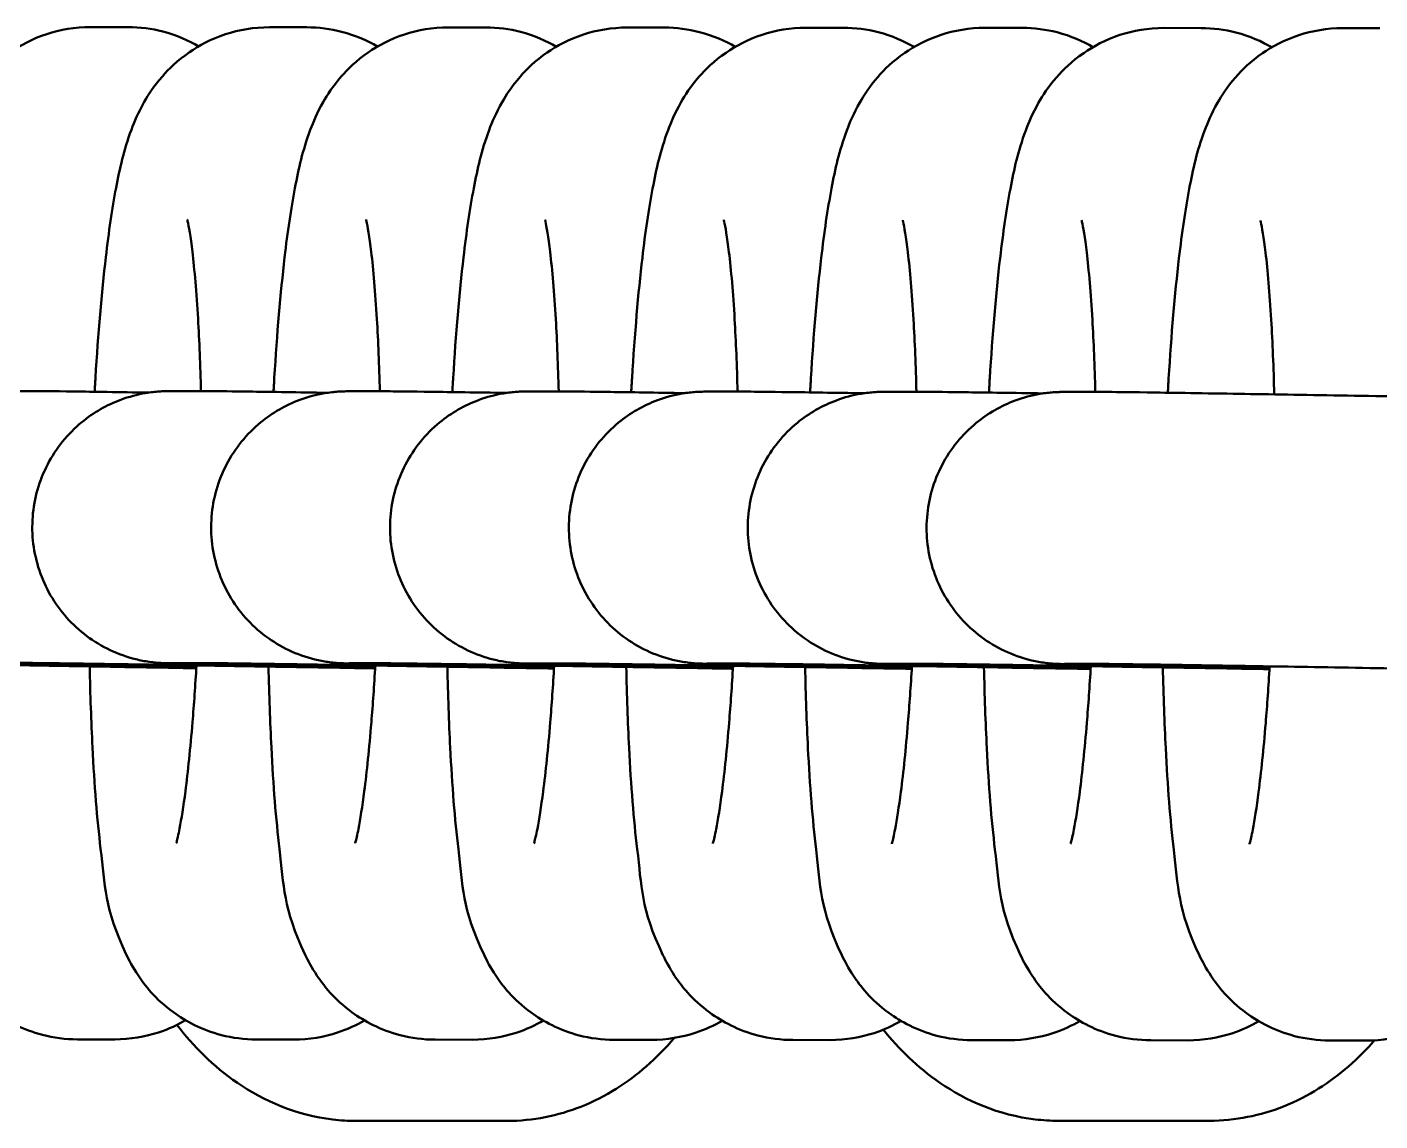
# Model space of a CAD drawing. Header units: millimetres. Extents: x 170 to 5770, y -1450 to 5650.
# Drawn here: x 2633.1 to 2662.93, y 2087.81 to 2111.94 of the extents above; entities that cross this region are included whole.
import ezdxf

# ---------------------------------------------------------------- set-up
doc = ezdxf.new("R2010")
doc.units = ezdxf.units.MM
doc.header["$LTSCALE"] = 10
doc.layers.add('Viditelná (ISO)', color=7, linetype='Continuous', lineweight=50)

# ---------------------------------------------------------------- blocks, each defined once
blk = doc.blocks.new('VVZ-VH101-2')
at = {"layer": 'Viditelná (ISO)'}
for p, q in [((2465.324, -3538.057), (2464.501, -3538.056)), ((2469.267, -3538.061), (2468.445, -3538.06)), ((2473.211, -3538.064), (2472.389, -3538.063)), ((2477.155, -3538.068), (2476.333, -3538.067)), ((2481.099, -3538.071), (2480.277, -3538.07)), ((2485.043, -3538.075), (2484.22, -3538.074)), ((2488.987, -3538.078), (2488.164, -3538.077)), ((2492.93, -3538.082), (2492.108, -3538.081)), ((2462.324, -3546.085), (2463.218, -3546.085)), ((2466.267, -3546.088), (2467.162, -3546.089)), ((2470.211, -3546.092), (2471.106, -3546.092)), ((2474.155, -3546.095), (2475.05, -3546.096)), ((2478.099, -3546.099), (2478.994, -3546.099)), ((2482.043, -3546.102), (2482.937, -3546.103)), ((2485.986, -3546.105), (2486.881, -3546.106)), ((2462.318, -3552.085), (2463.213, -3552.085)), ((2466.262, -3552.088), (2467.157, -3552.089)), ((2470.206, -3552.092), (2471.101, -3552.092)), ((2474.15, -3552.095), (2475.044, -3552.096)), ((2478.094, -3552.099), (2478.988, -3552.099)), ((2482.037, -3552.102), (2482.932, -3552.103)), ((2485.981, -3552.105), (2486.876, -3552.106)), ((2464.212, -3560.387), (2465.034, -3560.388)), ((2468.156, -3560.391), (2468.978, -3560.391)), ((2472.099, -3560.394), (2472.922, -3560.395)), ((2476.043, -3560.398), (2476.866, -3560.398)), ((2479.987, -3560.401), (2480.809, -3560.402)), ((2483.931, -3560.405), (2484.753, -3560.405)), ((2487.875, -3560.408), (2488.697, -3560.409)), ((2491.818, -3560.412), (2492.641, -3560.412)), ((2470.355, -3562.187), (2473.684, -3562.187)), ((2485.843, -3562.184), (2489.171, -3562.183))]:
    blk.add_line(p, q, dxfattribs=at)
for points, knots in [([(2464.501, -3538.056), (2464.161, -3538.056), (2463.825, -3538.115), (2463.213, -3538.316), (2462.947, -3538.462), (2462.468, -3538.793), (2462.282, -3538.978), (2461.95, -3539.359), (2461.834, -3539.543), (2461.603, -3539.947), (2461.524, -3540.14), (2461.284, -3540.783), (2461.202, -3541.164), (2461.031, -3542.063), (2460.958, -3542.568), (2460.8, -3543.919), (2460.724, -3544.818), (2460.658, -3545.89), (2460.652, -3545.994), (2460.646, -3546.099)], [3.141593, 3.141593, 3.141593, 3.141593, 3.174933, 3.174933, 3.211923, 3.211923, 3.259011, 3.259011, 3.321934, 3.321934, 3.41779, 3.41779, 3.668439, 3.668439, 3.93242, 3.93242, 4.302832, 4.302832, 4.342317, 4.342317, 4.342317, 4.342317]), ([(2468.445, -3538.06), (2468.105, -3538.059), (2467.769, -3538.119), (2467.157, -3538.32), (2466.891, -3538.465), (2466.411, -3538.796), (2466.226, -3538.981), (2465.893, -3539.363), (2465.777, -3539.546), (2465.547, -3539.95), (2465.468, -3540.143), (2465.228, -3540.787), (2465.146, -3541.167), (2464.975, -3542.066), (2464.902, -3542.571), (2464.744, -3543.923), (2464.667, -3544.821), (2464.602, -3545.893), (2464.596, -3545.997), (2464.59, -3546.102)], [3.141593, 3.141593, 3.141593, 3.141593, 3.174933, 3.174933, 3.211923, 3.211923, 3.259011, 3.259011, 3.321934, 3.321934, 3.41779, 3.41779, 3.668439, 3.668439, 3.93242, 3.93242, 4.302832, 4.302832, 4.342317, 4.342317, 4.342317, 4.342317]), ([(2466.883, -3538.482), (2466.663, -3538.353), (2466.396, -3538.234), (2465.851, -3538.093), (2465.587, -3538.057), (2465.324, -3538.057)], [9.36660161, 9.36660161, 9.36660161, 9.36660161, 9.39894603, 9.39894603, 9.42477796, 9.42477796, 9.42477796, 9.42477796]), ([(2472.389, -3538.063), (2472.049, -3538.063), (2471.713, -3538.122), (2471.101, -3538.323), (2470.835, -3538.469), (2470.355, -3538.8), (2470.17, -3538.985), (2469.837, -3539.366), (2469.721, -3539.55), (2469.491, -3539.954), (2469.412, -3540.147), (2469.172, -3540.79), (2469.09, -3541.171), (2468.919, -3542.07), (2468.845, -3542.575), (2468.687, -3543.926), (2468.611, -3544.825), (2468.546, -3545.897), (2468.54, -3546.001), (2468.534, -3546.106)], [3.141593, 3.141593, 3.141593, 3.141593, 3.174933, 3.174933, 3.211923, 3.211923, 3.259011, 3.259011, 3.321934, 3.321934, 3.41779, 3.41779, 3.668439, 3.668439, 3.93242, 3.93242, 4.302832, 4.302832, 4.342317, 4.342317, 4.342317, 4.342317]), ([(2470.827, -3538.485), (2470.607, -3538.356), (2470.34, -3538.237), (2469.795, -3538.096), (2469.531, -3538.061), (2469.267, -3538.061)], [9.36660161, 9.36660161, 9.36660161, 9.36660161, 9.39894603, 9.39894603, 9.42477796, 9.42477796, 9.42477796, 9.42477796]), ([(2476.333, -3538.067), (2475.993, -3538.066), (2475.657, -3538.126), (2475.045, -3538.327), (2474.779, -3538.472), (2474.299, -3538.803), (2474.114, -3538.988), (2473.781, -3539.37), (2473.665, -3539.553), (2473.435, -3539.957), (2473.356, -3540.15), (2473.116, -3540.793), (2473.034, -3541.174), (2472.862, -3542.073), (2472.789, -3542.578), (2472.631, -3543.93), (2472.555, -3544.828), (2472.489, -3545.9), (2472.483, -3546.004), (2472.477, -3546.109)], [3.141593, 3.141593, 3.141593, 3.141593, 3.174933, 3.174933, 3.211923, 3.211923, 3.259011, 3.259011, 3.321934, 3.321934, 3.41779, 3.41779, 3.668439, 3.668439, 3.93242, 3.93242, 4.302832, 4.302832, 4.342317, 4.342317, 4.342317, 4.342317]), ([(2474.771, -3538.489), (2474.551, -3538.36), (2474.284, -3538.241), (2473.739, -3538.1), (2473.475, -3538.064), (2473.211, -3538.064)], [9.36660161, 9.36660161, 9.36660161, 9.36660161, 9.39894603, 9.39894603, 9.42477796, 9.42477796, 9.42477796, 9.42477796]), ([(2480.277, -3538.07), (2479.936, -3538.07), (2479.601, -3538.129), (2478.988, -3538.33), (2478.723, -3538.476), (2478.243, -3538.807), (2478.057, -3538.992), (2477.725, -3539.373), (2477.609, -3539.557), (2477.379, -3539.961), (2477.299, -3540.154), (2477.06, -3540.797), (2476.977, -3541.178), (2476.806, -3542.077), (2476.733, -3542.582), (2476.575, -3543.933), (2476.499, -3544.832), (2476.433, -3545.904), (2476.427, -3546.008), (2476.421, -3546.113)], [3.141593, 3.141593, 3.141593, 3.141593, 3.174933, 3.174933, 3.211923, 3.211923, 3.259011, 3.259011, 3.321934, 3.321934, 3.41779, 3.41779, 3.668439, 3.668439, 3.93242, 3.93242, 4.302832, 4.302832, 4.342317, 4.342317, 4.342317, 4.342317]), ([(2478.715, -3538.492), (2478.495, -3538.363), (2478.228, -3538.244), (2477.683, -3538.103), (2477.419, -3538.068), (2477.155, -3538.068)], [9.36660161, 9.36660161, 9.36660161, 9.36660161, 9.39894603, 9.39894603, 9.42477796, 9.42477796, 9.42477796, 9.42477796]), ([(2484.22, -3538.074), (2483.88, -3538.073), (2483.544, -3538.133), (2482.932, -3538.334), (2482.666, -3538.479), (2482.187, -3538.81), (2482.001, -3538.995), (2481.669, -3539.377), (2481.553, -3539.56), (2481.322, -3539.964), (2481.243, -3540.157), (2481.003, -3540.8), (2480.921, -3541.181), (2480.75, -3542.08), (2480.677, -3542.585), (2480.519, -3543.937), (2480.443, -3544.835), (2480.377, -3545.907), (2480.371, -3546.011), (2480.365, -3546.116)], [3.141593, 3.141593, 3.141593, 3.141593, 3.174933, 3.174933, 3.211923, 3.211923, 3.259011, 3.259011, 3.321934, 3.321934, 3.41779, 3.41779, 3.668439, 3.668439, 3.93242, 3.93242, 4.302832, 4.302832, 4.342317, 4.342317, 4.342317, 4.342317]), ([(2482.659, -3538.496), (2482.439, -3538.367), (2482.172, -3538.248), (2481.626, -3538.107), (2481.362, -3538.071), (2481.099, -3538.071)], [9.36660161, 9.36660161, 9.36660161, 9.36660161, 9.39894603, 9.39894603, 9.42477796, 9.42477796, 9.42477796, 9.42477796]), ([(2488.164, -3538.077), (2487.824, -3538.077), (2487.488, -3538.136), (2486.876, -3538.337), (2486.61, -3538.483), (2486.13, -3538.814), (2485.945, -3538.999), (2485.613, -3539.38), (2485.496, -3539.564), (2485.266, -3539.968), (2485.187, -3540.161), (2484.947, -3540.804), (2484.865, -3541.185), (2484.694, -3542.084), (2484.621, -3542.589), (2484.463, -3543.94), (2484.386, -3544.839), (2484.321, -3545.911), (2484.315, -3546.015), (2484.309, -3546.12)], [3.141593, 3.141593, 3.141593, 3.141593, 3.174933, 3.174933, 3.211923, 3.211923, 3.259011, 3.259011, 3.321934, 3.321934, 3.41779, 3.41779, 3.668439, 3.668439, 3.93242, 3.93242, 4.302832, 4.302832, 4.342317, 4.342317, 4.342317, 4.342317]), ([(2486.603, -3538.499), (2486.382, -3538.37), (2486.115, -3538.251), (2485.57, -3538.11), (2485.306, -3538.075), (2485.043, -3538.075)], [9.36660161, 9.36660161, 9.36660161, 9.36660161, 9.39894603, 9.39894603, 9.42477796, 9.42477796, 9.42477796, 9.42477796]), ([(2492.108, -3538.081), (2491.768, -3538.08), (2491.432, -3538.14), (2490.82, -3538.341), (2490.554, -3538.486), (2490.074, -3538.817), (2489.889, -3539.002), (2489.556, -3539.384), (2489.44, -3539.567), (2489.21, -3539.971), (2489.131, -3540.164), (2488.891, -3540.807), (2488.809, -3541.188), (2488.638, -3542.087), (2488.565, -3542.592), (2488.406, -3543.944), (2488.33, -3544.842), (2488.265, -3545.914), (2488.259, -3546.018), (2488.253, -3546.123)], [3.141593, 3.141593, 3.141593, 3.141593, 3.174933, 3.174933, 3.211923, 3.211923, 3.259011, 3.259011, 3.321934, 3.321934, 3.41779, 3.41779, 3.668439, 3.668439, 3.93242, 3.93242, 4.302832, 4.302832, 4.342317, 4.342317, 4.342317, 4.342317]), ([(2490.546, -3538.503), (2490.326, -3538.374), (2490.059, -3538.255), (2489.514, -3538.114), (2489.25, -3538.078), (2488.987, -3538.078)], [9.36660161, 9.36660161, 9.36660161, 9.36660161, 9.39894603, 9.39894603, 9.42477796, 9.42477796, 9.42477796, 9.42477796]), ([(2466.935, -3546.089), (2466.921, -3545.517), (2466.899, -3544.979), (2466.836, -3543.909), (2466.792, -3543.4), (2466.707, -3542.682), (2466.663, -3542.434), (2466.636, -3542.315), (2466.632, -3542.301), (2466.632, -3542.301)], [8.2587232, 8.2587232, 8.2587232, 8.2587232, 8.4985772, 8.4985772, 8.7889867, 8.7889867, 9.0355285, 9.0355285, 9.0982014, 9.0982014, 9.0982014, 9.0982014]), ([(2470.879, -3546.092), (2470.865, -3545.521), (2470.842, -3544.983), (2470.78, -3543.912), (2470.736, -3543.403), (2470.651, -3542.685), (2470.607, -3542.437), (2470.579, -3542.318), (2470.576, -3542.304), (2470.576, -3542.304)], [8.2587232, 8.2587232, 8.2587232, 8.2587232, 8.4985772, 8.4985772, 8.7889867, 8.7889867, 9.0355285, 9.0355285, 9.0982014, 9.0982014, 9.0982014, 9.0982014]), ([(2474.823, -3546.096), (2474.808, -3545.524), (2474.786, -3544.986), (2474.724, -3543.916), (2474.68, -3543.406), (2474.595, -3542.689), (2474.55, -3542.441), (2474.523, -3542.322), (2474.52, -3542.308), (2474.52, -3542.308)], [8.2587232, 8.2587232, 8.2587232, 8.2587232, 8.4985772, 8.4985772, 8.7889867, 8.7889867, 9.0355285, 9.0355285, 9.0982014, 9.0982014, 9.0982014, 9.0982014]), ([(2478.767, -3546.099), (2478.752, -3545.528), (2478.73, -3544.99), (2478.668, -3543.919), (2478.624, -3543.41), (2478.538, -3542.692), (2478.494, -3542.444), (2478.467, -3542.325), (2478.463, -3542.311), (2478.463, -3542.311)], [8.2587232, 8.2587232, 8.2587232, 8.2587232, 8.4985772, 8.4985772, 8.7889867, 8.7889867, 9.0355285, 9.0355285, 9.0982014, 9.0982014, 9.0982014, 9.0982014]), ([(2482.711, -3546.103), (2482.696, -3545.531), (2482.674, -3544.993), (2482.611, -3543.923), (2482.568, -3543.413), (2482.482, -3542.696), (2482.438, -3542.448), (2482.411, -3542.329), (2482.407, -3542.315), (2482.407, -3542.315)], [8.2587232, 8.2587232, 8.2587232, 8.2587232, 8.4985772, 8.4985772, 8.7889867, 8.7889867, 9.0355285, 9.0355285, 9.0982014, 9.0982014, 9.0982014, 9.0982014]), ([(2486.654, -3546.106), (2486.64, -3545.535), (2486.618, -3544.997), (2486.555, -3543.926), (2486.511, -3543.417), (2486.426, -3542.699), (2486.382, -3542.451), (2486.355, -3542.332), (2486.351, -3542.318), (2486.351, -3542.318)], [8.2587232, 8.2587232, 8.2587232, 8.2587232, 8.4985772, 8.4985772, 8.7889867, 8.7889867, 9.0355285, 9.0355285, 9.0982014, 9.0982014, 9.0982014, 9.0982014]), ([(2490.6, -3546.16), (2490.585, -3545.569), (2490.562, -3545.014), (2490.499, -3543.93), (2490.455, -3543.42), (2490.37, -3542.703), (2490.326, -3542.455), (2490.298, -3542.336), (2490.295, -3542.322), (2490.295, -3542.322)], [8.2517352, 8.2517352, 8.2517352, 8.2517352, 8.4985772, 8.4985772, 8.7889867, 8.7889867, 9.0355285, 9.0355285, 9.0982014, 9.0982014, 9.0982014, 9.0982014]), ([(2466.833, -3552.178), (2466.544, -3552.173), (2466.264, -3552.168), (2465.262, -3552.149), (2464.596, -3552.137), (2463.496, -3552.115), (2463.05, -3552.106), (2462.581, -3552.096), (2462.456, -3552.093), (2462.311, -3552.089), (2462.269, -3552.088), (2462.197, -3552.085), (2462.178, -3552.085), (2462.092, -3552.08), (2462.069, -3552.079), (2462.022, -3552.075), (2462.004, -3552.074), (2461.944, -3552.068), (2461.896, -3552.062), (2461.753, -3552.042), (2461.653, -3552.023), (2461.361, -3551.951), (2461.17, -3551.883), (2460.807, -3551.711), (2460.633, -3551.606), (2460.312, -3551.365), (2460.162, -3551.228), (2459.896, -3550.928), (2459.777, -3550.763), (2459.576, -3550.416), (2459.492, -3550.231), (2459.364, -3549.85), (2459.319, -3549.653), (2459.27, -3549.254), (2459.265, -3549.051), (2459.297, -3548.651), (2459.333, -3548.451), (2459.443, -3548.065), (2459.519, -3547.877), (2459.704, -3547.521), (2459.816, -3547.351), (2460.069, -3547.039), (2460.212, -3546.895), (2460.622, -3546.558), (2460.916, -3546.389), (2461.403, -3546.208), (2461.587, -3546.159), (2461.825, -3546.118), (2461.879, -3546.111), (2461.98, -3546.099), (2462.027, -3546.095), (2462.09, -3546.091), (2462.11, -3546.089), (2462.163, -3546.087), (2462.189, -3546.086), (2462.274, -3546.084), (2462.294, -3546.085), (2462.324, -3546.085)], [1.554937, 1.554937, 1.554937, 1.554937, 1.6506, 1.6506, 1.911274, 1.911274, 2.172346, 2.172346, 2.302855, 2.302855, 2.372983, 2.372983, 2.432966, 2.432966, 2.448102, 2.448102, 2.455646, 2.455646, 2.470926, 2.470926, 2.501191, 2.501191, 2.561496, 2.561496, 2.621741, 2.621741, 2.681984, 2.681984, 2.742227, 2.742227, 2.802469, 2.802469, 2.862712, 2.862712, 2.922955, 2.922955, 2.983198, 2.983198, 3.043441, 3.043441, 3.103684, 3.103684, 3.163927, 3.163927, 3.263079, 3.263079, 3.319647, 3.319647, 3.336273, 3.336273, 3.351217, 3.351217, 3.358917, 3.358917, 3.374956, 3.374956, 3.4296, 3.4296, 3.4296, 3.4296]), ([(2470.777, -3552.182), (2470.488, -3552.177), (2470.208, -3552.171), (2469.206, -3552.153), (2468.54, -3552.14), (2467.44, -3552.119), (2466.994, -3552.109), (2466.524, -3552.099), (2466.4, -3552.096), (2466.254, -3552.092), (2466.213, -3552.091), (2466.141, -3552.089), (2466.122, -3552.089), (2466.035, -3552.084), (2466.013, -3552.082), (2465.966, -3552.079), (2465.948, -3552.077), (2465.888, -3552.071), (2465.84, -3552.066), (2465.697, -3552.045), (2465.597, -3552.026), (2465.305, -3551.954), (2465.114, -3551.886), (2464.75, -3551.714), (2464.577, -3551.61), (2464.255, -3551.369), (2464.106, -3551.231), (2463.84, -3550.931), (2463.721, -3550.767), (2463.519, -3550.419), (2463.436, -3550.235), (2463.308, -3549.854), (2463.263, -3549.656), (2463.214, -3549.257), (2463.209, -3549.055), (2463.24, -3548.654), (2463.277, -3548.455), (2463.387, -3548.069), (2463.462, -3547.88), (2463.648, -3547.524), (2463.759, -3547.355), (2464.012, -3547.043), (2464.155, -3546.899), (2464.566, -3546.561), (2464.86, -3546.392), (2465.346, -3546.211), (2465.531, -3546.162), (2465.769, -3546.122), (2465.823, -3546.114), (2465.924, -3546.103), (2465.971, -3546.098), (2466.034, -3546.094), (2466.054, -3546.093), (2466.107, -3546.09), (2466.133, -3546.09), (2466.218, -3546.088), (2466.238, -3546.088), (2466.267, -3546.088)], [1.554937, 1.554937, 1.554937, 1.554937, 1.6506, 1.6506, 1.911274, 1.911274, 2.172346, 2.172346, 2.302855, 2.302855, 2.372983, 2.372983, 2.432966, 2.432966, 2.448102, 2.448102, 2.455646, 2.455646, 2.470926, 2.470926, 2.501191, 2.501191, 2.561496, 2.561496, 2.621741, 2.621741, 2.681984, 2.681984, 2.742227, 2.742227, 2.802469, 2.802469, 2.862712, 2.862712, 2.922955, 2.922955, 2.983198, 2.983198, 3.043441, 3.043441, 3.103684, 3.103684, 3.163927, 3.163927, 3.263079, 3.263079, 3.319647, 3.319647, 3.336273, 3.336273, 3.351217, 3.351217, 3.358917, 3.358917, 3.374956, 3.374956, 3.4296, 3.4296, 3.4296, 3.4296]), ([(2463.218, -3546.085), (2463.384, -3546.085), (2463.666, -3546.089), (2464.557, -3546.101), (2465.12, -3546.11), (2465.782, -3546.12)], [0, 0, 0, 0, 0.3027925, 0.3027925, 0.5743738, 0.5743738, 0.5743738, 0.5743738]), ([(2474.721, -3552.185), (2474.432, -3552.18), (2474.152, -3552.175), (2473.15, -3552.156), (2472.484, -3552.144), (2471.384, -3552.122), (2470.937, -3552.113), (2470.468, -3552.103), (2470.344, -3552.1), (2470.198, -3552.096), (2470.156, -3552.095), (2470.085, -3552.092), (2470.065, -3552.092), (2469.979, -3552.087), (2469.957, -3552.086), (2469.909, -3552.082), (2469.891, -3552.081), (2469.831, -3552.075), (2469.784, -3552.069), (2469.64, -3552.049), (2469.541, -3552.03), (2469.249, -3551.958), (2469.057, -3551.89), (2468.694, -3551.718), (2468.521, -3551.613), (2468.199, -3551.372), (2468.05, -3551.235), (2467.783, -3550.935), (2467.665, -3550.77), (2467.463, -3550.423), (2467.38, -3550.238), (2467.252, -3549.857), (2467.207, -3549.66), (2467.157, -3549.261), (2467.153, -3549.058), (2467.184, -3548.658), (2467.22, -3548.458), (2467.331, -3548.072), (2467.406, -3547.884), (2467.592, -3547.528), (2467.703, -3547.358), (2467.956, -3547.046), (2468.099, -3546.902), (2468.51, -3546.565), (2468.804, -3546.396), (2469.29, -3546.215), (2469.475, -3546.166), (2469.713, -3546.125), (2469.767, -3546.118), (2469.867, -3546.106), (2469.915, -3546.102), (2469.977, -3546.098), (2469.997, -3546.096), (2470.051, -3546.094), (2470.077, -3546.093), (2470.162, -3546.091), (2470.181, -3546.091), (2470.211, -3546.092)], [1.554937, 1.554937, 1.554937, 1.554937, 1.6506, 1.6506, 1.911274, 1.911274, 2.172346, 2.172346, 2.302855, 2.302855, 2.372983, 2.372983, 2.432966, 2.432966, 2.448102, 2.448102, 2.455646, 2.455646, 2.470926, 2.470926, 2.501191, 2.501191, 2.561496, 2.561496, 2.621741, 2.621741, 2.681984, 2.681984, 2.742227, 2.742227, 2.802469, 2.802469, 2.862712, 2.862712, 2.922955, 2.922955, 2.983198, 2.983198, 3.043441, 3.043441, 3.103684, 3.103684, 3.163927, 3.163927, 3.263079, 3.263079, 3.319647, 3.319647, 3.336273, 3.336273, 3.351217, 3.351217, 3.358917, 3.358917, 3.374956, 3.374956, 3.4296, 3.4296, 3.4296, 3.4296]), ([(2467.162, -3546.089), (2467.327, -3546.089), (2467.61, -3546.093), (2468.501, -3546.105), (2469.064, -3546.113), (2469.726, -3546.124)], [0, 0, 0, 0, 0.3027925, 0.3027925, 0.5743738, 0.5743738, 0.5743738, 0.5743738]), ([(2478.665, -3552.189), (2478.376, -3552.184), (2478.095, -3552.178), (2477.093, -3552.16), (2476.427, -3552.147), (2475.328, -3552.126), (2474.881, -3552.116), (2474.412, -3552.106), (2474.287, -3552.103), (2474.142, -3552.099), (2474.1, -3552.098), (2474.029, -3552.096), (2474.009, -3552.096), (2473.923, -3552.091), (2473.901, -3552.089), (2473.853, -3552.086), (2473.835, -3552.084), (2473.775, -3552.078), (2473.727, -3552.073), (2473.584, -3552.052), (2473.484, -3552.033), (2473.193, -3551.961), (2473.001, -3551.893), (2472.638, -3551.721), (2472.464, -3551.617), (2472.143, -3551.376), (2471.994, -3551.238), (2471.727, -3550.938), (2471.608, -3550.774), (2471.407, -3550.426), (2471.323, -3550.241), (2471.195, -3549.861), (2471.151, -3549.663), (2471.101, -3549.264), (2471.097, -3549.062), (2471.128, -3548.661), (2471.164, -3548.462), (2471.275, -3548.076), (2471.35, -3547.887), (2471.536, -3547.531), (2471.647, -3547.362), (2471.9, -3547.05), (2472.043, -3546.906), (2472.453, -3546.568), (2472.748, -3546.399), (2473.234, -3546.218), (2473.418, -3546.169), (2473.656, -3546.129), (2473.711, -3546.121), (2473.811, -3546.11), (2473.859, -3546.105), (2473.921, -3546.101), (2473.941, -3546.1), (2473.995, -3546.097), (2474.021, -3546.097), (2474.106, -3546.095), (2474.125, -3546.095), (2474.155, -3546.095)], [1.554937, 1.554937, 1.554937, 1.554937, 1.6506, 1.6506, 1.911274, 1.911274, 2.172346, 2.172346, 2.302855, 2.302855, 2.372983, 2.372983, 2.432966, 2.432966, 2.448102, 2.448102, 2.455646, 2.455646, 2.470926, 2.470926, 2.501191, 2.501191, 2.561496, 2.561496, 2.621741, 2.621741, 2.681984, 2.681984, 2.742227, 2.742227, 2.802469, 2.802469, 2.862712, 2.862712, 2.922955, 2.922955, 2.983198, 2.983198, 3.043441, 3.043441, 3.103684, 3.103684, 3.163927, 3.163927, 3.263079, 3.263079, 3.319647, 3.319647, 3.336273, 3.336273, 3.351217, 3.351217, 3.358917, 3.358917, 3.374956, 3.374956, 3.4296, 3.4296, 3.4296, 3.4296]), ([(2471.106, -3546.092), (2471.271, -3546.092), (2471.554, -3546.096), (2472.444, -3546.108), (2473.008, -3546.117), (2473.67, -3546.127)], [0, 0, 0, 0, 0.3027925, 0.3027925, 0.5743738, 0.5743738, 0.5743738, 0.5743738]), ([(2482.609, -3552.192), (2482.32, -3552.187), (2482.039, -3552.182), (2481.037, -3552.163), (2480.371, -3552.151), (2479.272, -3552.129), (2478.825, -3552.12), (2478.356, -3552.11), (2478.231, -3552.107), (2478.086, -3552.103), (2478.044, -3552.102), (2477.973, -3552.099), (2477.953, -3552.099), (2477.867, -3552.094), (2477.844, -3552.093), (2477.797, -3552.089), (2477.779, -3552.088), (2477.719, -3552.082), (2477.671, -3552.076), (2477.528, -3552.056), (2477.428, -3552.037), (2477.136, -3551.965), (2476.945, -3551.897), (2476.582, -3551.725), (2476.408, -3551.62), (2476.087, -3551.379), (2475.938, -3551.242), (2475.671, -3550.942), (2475.552, -3550.777), (2475.351, -3550.43), (2475.267, -3550.245), (2475.139, -3549.864), (2475.094, -3549.666), (2475.045, -3549.268), (2475.041, -3549.065), (2475.072, -3548.665), (2475.108, -3548.465), (2475.219, -3548.079), (2475.294, -3547.891), (2475.48, -3547.535), (2475.591, -3547.365), (2475.844, -3547.053), (2475.987, -3546.909), (2476.397, -3546.572), (2476.692, -3546.403), (2477.178, -3546.222), (2477.362, -3546.172), (2477.6, -3546.132), (2477.655, -3546.124), (2477.755, -3546.113), (2477.802, -3546.109), (2477.865, -3546.105), (2477.885, -3546.103), (2477.939, -3546.101), (2477.965, -3546.1), (2478.05, -3546.098), (2478.069, -3546.098), (2478.099, -3546.099)], [1.554937, 1.554937, 1.554937, 1.554937, 1.6506, 1.6506, 1.911274, 1.911274, 2.172346, 2.172346, 2.302855, 2.302855, 2.372983, 2.372983, 2.432966, 2.432966, 2.448102, 2.448102, 2.455646, 2.455646, 2.470926, 2.470926, 2.501191, 2.501191, 2.561496, 2.561496, 2.621741, 2.621741, 2.681984, 2.681984, 2.742227, 2.742227, 2.802469, 2.802469, 2.862712, 2.862712, 2.922955, 2.922955, 2.983198, 2.983198, 3.043441, 3.043441, 3.103684, 3.103684, 3.163927, 3.163927, 3.263079, 3.263079, 3.319647, 3.319647, 3.336273, 3.336273, 3.351217, 3.351217, 3.358917, 3.358917, 3.374956, 3.374956, 3.4296, 3.4296, 3.4296, 3.4296]), ([(2475.05, -3546.096), (2475.215, -3546.096), (2475.497, -3546.1), (2476.388, -3546.112), (2476.952, -3546.12), (2477.613, -3546.131)], [0, 0, 0, 0, 0.3027925, 0.3027925, 0.5743738, 0.5743738, 0.5743738, 0.5743738]), ([(2486.552, -3552.196), (2486.264, -3552.19), (2485.983, -3552.185), (2484.981, -3552.167), (2484.315, -3552.154), (2483.215, -3552.133), (2482.769, -3552.123), (2482.3, -3552.113), (2482.175, -3552.11), (2482.03, -3552.106), (2481.988, -3552.105), (2481.916, -3552.103), (2481.897, -3552.103), (2481.811, -3552.098), (2481.788, -3552.096), (2481.741, -3552.093), (2481.723, -3552.091), (2481.663, -3552.085), (2481.615, -3552.08), (2481.472, -3552.059), (2481.372, -3552.04), (2481.08, -3551.968), (2480.889, -3551.9), (2480.526, -3551.728), (2480.352, -3551.624), (2480.031, -3551.383), (2479.881, -3551.245), (2479.615, -3550.945), (2479.496, -3550.781), (2479.295, -3550.433), (2479.211, -3550.248), (2479.083, -3549.868), (2479.038, -3549.67), (2478.989, -3549.271), (2478.984, -3549.069), (2479.016, -3548.668), (2479.052, -3548.469), (2479.163, -3548.083), (2479.238, -3547.894), (2479.423, -3547.538), (2479.535, -3547.369), (2479.788, -3547.057), (2479.931, -3546.913), (2480.341, -3546.575), (2480.636, -3546.406), (2481.122, -3546.225), (2481.306, -3546.176), (2481.544, -3546.136), (2481.598, -3546.128), (2481.699, -3546.117), (2481.746, -3546.112), (2481.809, -3546.108), (2481.829, -3546.107), (2481.882, -3546.104), (2481.908, -3546.104), (2481.993, -3546.102), (2482.013, -3546.102), (2482.043, -3546.102)], [1.554937, 1.554937, 1.554937, 1.554937, 1.6506, 1.6506, 1.911274, 1.911274, 2.172346, 2.172346, 2.302855, 2.302855, 2.372983, 2.372983, 2.432966, 2.432966, 2.448102, 2.448102, 2.455646, 2.455646, 2.470926, 2.470926, 2.501191, 2.501191, 2.561496, 2.561496, 2.621741, 2.621741, 2.681984, 2.681984, 2.742227, 2.742227, 2.802469, 2.802469, 2.862712, 2.862712, 2.922955, 2.922955, 2.983198, 2.983198, 3.043441, 3.043441, 3.103684, 3.103684, 3.163927, 3.163927, 3.263079, 3.263079, 3.319647, 3.319647, 3.336273, 3.336273, 3.351217, 3.351217, 3.358917, 3.358917, 3.374956, 3.374956, 3.4296, 3.4296, 3.4296, 3.4296]), ([(2478.994, -3546.099), (2479.159, -3546.099), (2479.441, -3546.103), (2480.332, -3546.115), (2480.895, -3546.124), (2481.557, -3546.134)], [0, 0, 0, 0, 0.3027925, 0.3027925, 0.5743738, 0.5743738, 0.5743738, 0.5743738]), ([(2490.496, -3552.199), (2490.207, -3552.194), (2489.927, -3552.189), (2488.925, -3552.17), (2488.259, -3552.158), (2487.159, -3552.136), (2486.713, -3552.127), (2486.243, -3552.117), (2486.119, -3552.114), (2485.973, -3552.11), (2485.932, -3552.109), (2485.86, -3552.106), (2485.841, -3552.106), (2485.755, -3552.101), (2485.732, -3552.1), (2485.685, -3552.096), (2485.667, -3552.095), (2485.607, -3552.089), (2485.559, -3552.083), (2485.416, -3552.063), (2485.316, -3552.044), (2485.024, -3551.972), (2484.833, -3551.904), (2484.47, -3551.732), (2484.296, -3551.627), (2483.975, -3551.386), (2483.825, -3551.249), (2483.559, -3550.949), (2483.44, -3550.784), (2483.238, -3550.437), (2483.155, -3550.252), (2483.027, -3549.871), (2482.982, -3549.673), (2482.933, -3549.275), (2482.928, -3549.072), (2482.96, -3548.672), (2482.996, -3548.472), (2483.106, -3548.086), (2483.182, -3547.898), (2483.367, -3547.542), (2483.479, -3547.372), (2483.732, -3547.06), (2483.875, -3546.916), (2484.285, -3546.579), (2484.579, -3546.41), (2485.065, -3546.229), (2485.25, -3546.179), (2485.488, -3546.139), (2485.542, -3546.131), (2485.643, -3546.12), (2485.69, -3546.116), (2485.753, -3546.112), (2485.773, -3546.11), (2485.826, -3546.108), (2485.852, -3546.107), (2485.937, -3546.105), (2485.957, -3546.105), (2485.986, -3546.105)], [1.554937, 1.554937, 1.554937, 1.554937, 1.6506, 1.6506, 1.911274, 1.911274, 2.172346, 2.172346, 2.302855, 2.302855, 2.372983, 2.372983, 2.432966, 2.432966, 2.448102, 2.448102, 2.455646, 2.455646, 2.470926, 2.470926, 2.501191, 2.501191, 2.561496, 2.561496, 2.621741, 2.621741, 2.681984, 2.681984, 2.742227, 2.742227, 2.802469, 2.802469, 2.862712, 2.862712, 2.922955, 2.922955, 2.983198, 2.983198, 3.043441, 3.043441, 3.103684, 3.103684, 3.163927, 3.163927, 3.263079, 3.263079, 3.319647, 3.319647, 3.336273, 3.336273, 3.351217, 3.351217, 3.358917, 3.358917, 3.374956, 3.374956, 3.4296, 3.4296, 3.4296, 3.4296]), ([(2482.937, -3546.103), (2483.103, -3546.103), (2483.385, -3546.107), (2484.276, -3546.119), (2484.839, -3546.127), (2485.501, -3546.138)], [0, 0, 0, 0, 0.3027925, 0.3027925, 0.5743738, 0.5743738, 0.5743738, 0.5743738]), ([(2486.881, -3546.106), (2487.047, -3546.106), (2487.329, -3546.11), (2488.272, -3546.123), (2488.927, -3546.133), (2490.354, -3546.156), (2491.11, -3546.168), (2492.714, -3546.194), (2493.582, -3546.209), (2495.315, -3546.239), (2496.202, -3546.255), (2497.886, -3546.285), (2498.704, -3546.299), (2500.17, -3546.327), (2500.836, -3546.339), (2501.936, -3546.361), (2502.382, -3546.37), (2502.852, -3546.38), (2502.976, -3546.383), (2503.121, -3546.387), (2503.163, -3546.388), (2503.235, -3546.391), (2503.254, -3546.391), (2503.34, -3546.396), (2503.363, -3546.397), (2503.41, -3546.401), (2503.428, -3546.402), (2503.488, -3546.408), (2503.536, -3546.414), (2503.679, -3546.434), (2503.779, -3546.453), (2504.071, -3546.525), (2504.262, -3546.593), (2504.625, -3546.765), (2504.799, -3546.87), (2505.12, -3547.111), (2505.27, -3547.248), (2505.536, -3547.548), (2505.655, -3547.713), (2505.857, -3548.06), (2505.94, -3548.245), (2506.068, -3548.626), (2506.113, -3548.823), (2506.162, -3549.222), (2506.167, -3549.425), (2506.135, -3549.825), (2506.099, -3550.025), (2505.989, -3550.411), (2505.913, -3550.599), (2505.728, -3550.955), (2505.616, -3551.125), (2505.363, -3551.437), (2505.22, -3551.581), (2504.81, -3551.918), (2504.516, -3552.087), (2504.029, -3552.268), (2503.845, -3552.317), (2503.607, -3552.358), (2503.553, -3552.365), (2503.452, -3552.377), (2503.405, -3552.381), (2503.342, -3552.385), (2503.322, -3552.386), (2503.269, -3552.389), (2503.243, -3552.39), (2503.158, -3552.392), (2503.138, -3552.391), (2503.108, -3552.391)], [0, 0, 0, 0, 0.302792, 0.302792, 0.608352, 0.608352, 0.868602, 0.868602, 1.129431, 1.129431, 1.390028, 1.390028, 1.6506, 1.6506, 1.911274, 1.911274, 2.172346, 2.172346, 2.302855, 2.302855, 2.372983, 2.372983, 2.432966, 2.432966, 2.448102, 2.448102, 2.455646, 2.455646, 2.470926, 2.470926, 2.501191, 2.501191, 2.561496, 2.561496, 2.621741, 2.621741, 2.681984, 2.681984, 2.742227, 2.742227, 2.802469, 2.802469, 2.862712, 2.862712, 2.922955, 2.922955, 2.983198, 2.983198, 3.043441, 3.043441, 3.103684, 3.103684, 3.163927, 3.163927, 3.263079, 3.263079, 3.319647, 3.319647, 3.336273, 3.336273, 3.351217, 3.351217, 3.358917, 3.358917, 3.374956, 3.374956, 3.4296, 3.4296, 3.4296, 3.4296]), ([(2466.832, -3552.2), (2466.788, -3552.2), (2466.745, -3552.199), (2465.838, -3552.183), (2464.975, -3552.169), (2463.378, -3552.142), (2462.624, -3552.13), (2461.321, -3552.109), (2460.754, -3552.101), (2459.878, -3552.088), (2459.555, -3552.084), (2459.326, -3552.082), (2459.285, -3552.082), (2459.269, -3552.082)], [2.282411, 2.282411, 2.282411, 2.282411, 2.29548, 2.29548, 2.555348, 2.555348, 2.815187, 2.815187, 3.07483, 3.07483, 3.333704, 3.333704, 3.418973, 3.418973, 3.418973, 3.418973]), ([(2470.776, -3552.204), (2470.732, -3552.203), (2470.689, -3552.202), (2469.782, -3552.187), (2468.919, -3552.172), (2467.322, -3552.146), (2466.568, -3552.133), (2465.265, -3552.113), (2464.698, -3552.104), (2463.822, -3552.092), (2463.498, -3552.088), (2463.27, -3552.086), (2463.228, -3552.085), (2463.213, -3552.085)], [2.282411, 2.282411, 2.282411, 2.282411, 2.29548, 2.29548, 2.555348, 2.555348, 2.815187, 2.815187, 3.07483, 3.07483, 3.333704, 3.333704, 3.418973, 3.418973, 3.418973, 3.418973]), ([(2466.391, -3556.059), (2466.391, -3556.059), (2466.394, -3556.048), (2466.413, -3555.98), (2466.437, -3555.876), (2466.503, -3555.532), (2466.549, -3555.248), (2466.648, -3554.481), (2466.701, -3553.964), (2466.781, -3552.996), (2466.81, -3552.576), (2466.835, -3552.138)], [6.6064232, 6.6064232, 6.6064232, 6.6064232, 6.6625875, 6.6625875, 6.8051812, 6.8051812, 7.0161704, 7.0161704, 7.2839793, 7.2839793, 7.4663846, 7.4663846, 7.4663846, 7.4663846]), ([(2474.719, -3552.207), (2474.676, -3552.207), (2474.632, -3552.206), (2473.726, -3552.19), (2472.862, -3552.176), (2471.266, -3552.149), (2470.512, -3552.137), (2469.208, -3552.116), (2468.642, -3552.108), (2467.766, -3552.095), (2467.442, -3552.091), (2467.214, -3552.089), (2467.172, -3552.089), (2467.157, -3552.089)], [2.282411, 2.282411, 2.282411, 2.282411, 2.29548, 2.29548, 2.555348, 2.555348, 2.815187, 2.815187, 3.07483, 3.07483, 3.333704, 3.333704, 3.418973, 3.418973, 3.418973, 3.418973]), ([(2470.334, -3556.063), (2470.334, -3556.063), (2470.338, -3556.052), (2470.356, -3555.983), (2470.381, -3555.88), (2470.447, -3555.536), (2470.492, -3555.252), (2470.591, -3554.485), (2470.645, -3553.968), (2470.724, -3552.999), (2470.754, -3552.58), (2470.779, -3552.141)], [6.6064232, 6.6064232, 6.6064232, 6.6064232, 6.6625875, 6.6625875, 6.8051812, 6.8051812, 7.0161704, 7.0161704, 7.2839793, 7.2839793, 7.4663846, 7.4663846, 7.4663846, 7.4663846]), ([(2478.663, -3552.211), (2478.62, -3552.21), (2478.576, -3552.209), (2477.669, -3552.194), (2476.806, -3552.179), (2475.209, -3552.153), (2474.456, -3552.14), (2473.152, -3552.12), (2472.586, -3552.111), (2471.71, -3552.099), (2471.386, -3552.095), (2471.158, -3552.093), (2471.116, -3552.092), (2471.101, -3552.092)], [2.282411, 2.282411, 2.282411, 2.282411, 2.29548, 2.29548, 2.555348, 2.555348, 2.815187, 2.815187, 3.07483, 3.07483, 3.333704, 3.333704, 3.418973, 3.418973, 3.418973, 3.418973]), ([(2474.278, -3556.066), (2474.278, -3556.066), (2474.282, -3556.055), (2474.3, -3555.987), (2474.325, -3555.883), (2474.391, -3555.539), (2474.436, -3555.255), (2474.535, -3554.488), (2474.589, -3553.971), (2474.668, -3553.003), (2474.697, -3552.583), (2474.723, -3552.145)], [6.6064232, 6.6064232, 6.6064232, 6.6064232, 6.6625875, 6.6625875, 6.8051812, 6.8051812, 7.0161704, 7.0161704, 7.2839793, 7.2839793, 7.4663846, 7.4663846, 7.4663846, 7.4663846]), ([(2482.607, -3552.214), (2482.564, -3552.214), (2482.52, -3552.213), (2481.613, -3552.197), (2480.75, -3552.183), (2479.153, -3552.156), (2478.4, -3552.144), (2477.096, -3552.123), (2476.529, -3552.115), (2475.653, -3552.102), (2475.33, -3552.098), (2475.102, -3552.096), (2475.06, -3552.096), (2475.044, -3552.096)], [2.282411, 2.282411, 2.282411, 2.282411, 2.29548, 2.29548, 2.555348, 2.555348, 2.815187, 2.815187, 3.07483, 3.07483, 3.333704, 3.333704, 3.418973, 3.418973, 3.418973, 3.418973]), ([(2478.222, -3556.07), (2478.222, -3556.07), (2478.225, -3556.059), (2478.244, -3555.99), (2478.269, -3555.887), (2478.335, -3555.542), (2478.38, -3555.259), (2478.479, -3554.492), (2478.533, -3553.974), (2478.612, -3553.006), (2478.641, -3552.587), (2478.667, -3552.148)], [6.6064232, 6.6064232, 6.6064232, 6.6064232, 6.6625875, 6.6625875, 6.8051812, 6.8051812, 7.0161704, 7.0161704, 7.2839793, 7.2839793, 7.4663846, 7.4663846, 7.4663846, 7.4663846]), ([(2486.551, -3552.218), (2486.507, -3552.217), (2486.464, -3552.216), (2485.557, -3552.201), (2484.694, -3552.186), (2483.097, -3552.16), (2482.344, -3552.147), (2481.04, -3552.127), (2480.473, -3552.118), (2479.597, -3552.106), (2479.274, -3552.102), (2479.046, -3552.1), (2479.004, -3552.099), (2478.988, -3552.099)], [2.282411, 2.282411, 2.282411, 2.282411, 2.29548, 2.29548, 2.555348, 2.555348, 2.815187, 2.815187, 3.07483, 3.07483, 3.333704, 3.333704, 3.418973, 3.418973, 3.418973, 3.418973]), ([(2490.495, -3552.221), (2490.451, -3552.221), (2490.408, -3552.22), (2489.501, -3552.204), (2488.638, -3552.19), (2487.041, -3552.163), (2486.287, -3552.151), (2484.984, -3552.13), (2484.417, -3552.122), (2483.541, -3552.109), (2483.218, -3552.105), (2482.989, -3552.103), (2482.947, -3552.103), (2482.932, -3552.103)], [2.282411, 2.282411, 2.282411, 2.282411, 2.29548, 2.29548, 2.555348, 2.555348, 2.815187, 2.815187, 3.07483, 3.07483, 3.333704, 3.333704, 3.418973, 3.418973, 3.418973, 3.418973]), ([(2503.015, -3552.387), (2503.015, -3552.387), (2503.014, -3552.387), (2503.006, -3552.386), (2502.977, -3552.385), (2502.845, -3552.382), (2502.686, -3552.378), (2502.167, -3552.367), (2501.739, -3552.358), (2500.673, -3552.337), (2500.011, -3552.325), (2498.552, -3552.298), (2497.736, -3552.283), (2496.056, -3552.253), (2495.171, -3552.237), (2493.445, -3552.208), (2492.581, -3552.193), (2490.985, -3552.167), (2490.231, -3552.154), (2488.927, -3552.134), (2488.361, -3552.125), (2487.485, -3552.113), (2487.161, -3552.109), (2486.933, -3552.107), (2486.891, -3552.106), (2486.876, -3552.106)], [1.026779, 1.026779, 1.026779, 1.026779, 1.03655, 1.03655, 1.107138, 1.107138, 1.274704, 1.274704, 1.518562, 1.518562, 1.7763, 1.7763, 2.035706, 2.035706, 2.29548, 2.29548, 2.555348, 2.555348, 2.815187, 2.815187, 3.07483, 3.07483, 3.333704, 3.333704, 3.418973, 3.418973, 3.418973, 3.418973]), ([(2460.538, -3552.157), (2460.55, -3552.78), (2460.571, -3553.379), (2460.642, -3554.775), (2460.7, -3555.525), (2460.877, -3556.989), (2460.855, -3557.484), (2461.409, -3558.646), (2461.487, -3558.795), (2461.757, -3559.198), (2461.971, -3559.485), (2462.647, -3559.98), (2463.004, -3560.176), (2463.684, -3560.351), (2463.948, -3560.387), (2464.212, -3560.387)], [5.072131, 5.072131, 5.072131, 5.072131, 5.306068, 5.306068, 5.653445, 5.653445, 6.082135, 6.082135, 6.137624, 6.137624, 6.210615, 6.210615, 6.257353, 6.257353, 6.283185, 6.283185, 6.283185, 6.283185]), ([(2464.481, -3552.16), (2464.494, -3552.783), (2464.515, -3553.382), (2464.585, -3554.778), (2464.644, -3555.528), (2464.821, -3556.993), (2464.799, -3557.488), (2465.352, -3558.65), (2465.431, -3558.798), (2465.701, -3559.202), (2465.915, -3559.488), (2466.591, -3559.983), (2466.948, -3560.179), (2467.628, -3560.355), (2467.892, -3560.39), (2468.156, -3560.391)], [5.072131, 5.072131, 5.072131, 5.072131, 5.306068, 5.306068, 5.653445, 5.653445, 6.082135, 6.082135, 6.137624, 6.137624, 6.210615, 6.210615, 6.257353, 6.257353, 6.283185, 6.283185, 6.283185, 6.283185]), ([(2468.425, -3552.164), (2468.438, -3552.787), (2468.459, -3553.386), (2468.529, -3554.782), (2468.588, -3555.532), (2468.765, -3556.996), (2468.742, -3557.491), (2469.296, -3558.653), (2469.375, -3558.802), (2469.645, -3559.205), (2469.859, -3559.492), (2470.535, -3559.987), (2470.892, -3560.183), (2471.572, -3560.358), (2471.836, -3560.394), (2472.099, -3560.394)], [5.072131, 5.072131, 5.072131, 5.072131, 5.306068, 5.306068, 5.653445, 5.653445, 6.082135, 6.082135, 6.137624, 6.137624, 6.210615, 6.210615, 6.257353, 6.257353, 6.283185, 6.283185, 6.283185, 6.283185]), ([(2472.369, -3552.167), (2472.382, -3552.79), (2472.402, -3553.389), (2472.473, -3554.785), (2472.531, -3555.535), (2472.708, -3557), (2472.686, -3557.495), (2473.24, -3558.657), (2473.318, -3558.805), (2473.588, -3559.209), (2473.803, -3559.495), (2474.479, -3559.99), (2474.836, -3560.186), (2475.516, -3560.362), (2475.78, -3560.397), (2476.043, -3560.398)], [5.072131, 5.072131, 5.072131, 5.072131, 5.306068, 5.306068, 5.653445, 5.653445, 6.082135, 6.082135, 6.137624, 6.137624, 6.210615, 6.210615, 6.257353, 6.257353, 6.283185, 6.283185, 6.283185, 6.283185]), ([(2476.313, -3552.171), (2476.326, -3552.794), (2476.346, -3553.392), (2476.417, -3554.789), (2476.475, -3555.539), (2476.652, -3557.003), (2476.63, -3557.498), (2477.184, -3558.66), (2477.262, -3558.809), (2477.532, -3559.212), (2477.746, -3559.498), (2478.423, -3559.994), (2478.779, -3560.189), (2479.459, -3560.365), (2479.723, -3560.401), (2479.987, -3560.401)], [5.072131, 5.072131, 5.072131, 5.072131, 5.306068, 5.306068, 5.653445, 5.653445, 6.082135, 6.082135, 6.137624, 6.137624, 6.210615, 6.210615, 6.257353, 6.257353, 6.283185, 6.283185, 6.283185, 6.283185]), ([(2480.257, -3552.174), (2480.269, -3552.797), (2480.29, -3553.396), (2480.361, -3554.792), (2480.419, -3555.542), (2480.596, -3557.007), (2480.574, -3557.502), (2481.128, -3558.664), (2481.206, -3558.812), (2481.476, -3559.216), (2481.69, -3559.502), (2482.366, -3559.997), (2482.723, -3560.193), (2483.403, -3560.369), (2483.667, -3560.404), (2483.931, -3560.405)], [5.072131, 5.072131, 5.072131, 5.072131, 5.306068, 5.306068, 5.653445, 5.653445, 6.082135, 6.082135, 6.137624, 6.137624, 6.210615, 6.210615, 6.257353, 6.257353, 6.283185, 6.283185, 6.283185, 6.283185]), ([(2482.166, -3556.073), (2482.166, -3556.073), (2482.169, -3556.062), (2482.188, -3555.994), (2482.212, -3555.89), (2482.279, -3555.546), (2482.324, -3555.262), (2482.423, -3554.495), (2482.477, -3553.978), (2482.556, -3553.01), (2482.585, -3552.59), (2482.611, -3552.152)], [6.6064232, 6.6064232, 6.6064232, 6.6064232, 6.6625875, 6.6625875, 6.8051812, 6.8051812, 7.0161704, 7.0161704, 7.2839793, 7.2839793, 7.4663846, 7.4663846, 7.4663846, 7.4663846]), ([(2484.2, -3552.178), (2484.213, -3552.801), (2484.234, -3553.399), (2484.304, -3554.796), (2484.363, -3555.546), (2484.54, -3557.01), (2484.518, -3557.505), (2485.071, -3558.667), (2485.15, -3558.816), (2485.42, -3559.219), (2485.634, -3559.505), (2486.31, -3560.001), (2486.667, -3560.196), (2487.347, -3560.372), (2487.611, -3560.408), (2487.875, -3560.408)], [5.072131, 5.072131, 5.072131, 5.072131, 5.306068, 5.306068, 5.653445, 5.653445, 6.082135, 6.082135, 6.137624, 6.137624, 6.210615, 6.210615, 6.257353, 6.257353, 6.283185, 6.283185, 6.283185, 6.283185]), ([(2486.11, -3556.077), (2486.11, -3556.077), (2486.113, -3556.066), (2486.132, -3555.997), (2486.156, -3555.894), (2486.222, -3555.549), (2486.268, -3555.266), (2486.367, -3554.499), (2486.42, -3553.981), (2486.5, -3553.013), (2486.529, -3552.594), (2486.555, -3552.155)], [6.6064232, 6.6064232, 6.6064232, 6.6064232, 6.6625875, 6.6625875, 6.8051812, 6.8051812, 7.0161704, 7.0161704, 7.2839793, 7.2839793, 7.4663846, 7.4663846, 7.4663846, 7.4663846]), ([(2488.144, -3552.181), (2488.157, -3552.804), (2488.178, -3553.403), (2488.248, -3554.799), (2488.307, -3555.549), (2488.484, -3557.014), (2488.462, -3557.509), (2489.015, -3558.671), (2489.094, -3558.819), (2489.364, -3559.223), (2489.578, -3559.509), (2490.254, -3560.004), (2490.611, -3560.2), (2491.291, -3560.376), (2491.555, -3560.411), (2491.818, -3560.412)], [5.072131, 5.072131, 5.072131, 5.072131, 5.306068, 5.306068, 5.653445, 5.653445, 6.082135, 6.082135, 6.137624, 6.137624, 6.210615, 6.210615, 6.257353, 6.257353, 6.283185, 6.283185, 6.283185, 6.283185]), ([(2490.053, -3556.08), (2490.053, -3556.08), (2490.057, -3556.069), (2490.075, -3556), (2490.1, -3555.897), (2490.166, -3555.553), (2490.211, -3555.269), (2490.31, -3554.502), (2490.364, -3553.985), (2490.443, -3553.017), (2490.473, -3552.597), (2490.498, -3552.159)], [6.6064232, 6.6064232, 6.6064232, 6.6064232, 6.6625875, 6.6625875, 6.8051812, 6.8051812, 7.0161704, 7.0161704, 7.2839793, 7.2839793, 7.4663846, 7.4663846, 7.4663846, 7.4663846]), ([(2492.641, -3560.412), (2492.981, -3560.413), (2493.317, -3560.353), (2493.929, -3560.152), (2494.195, -3560.007), (2494.675, -3559.676), (2494.86, -3559.491), (2495.192, -3559.11), (2495.309, -3558.926), (2495.539, -3558.522), (2495.618, -3558.329), (2495.858, -3557.686), (2495.94, -3557.305), (2496.111, -3556.406), (2496.184, -3555.901), (2496.342, -3554.55), (2496.419, -3553.651), (2496.486, -3552.543), (2496.494, -3552.403), (2496.502, -3552.261)], [6.283185, 6.283185, 6.283185, 6.283185, 6.316526, 6.316526, 6.353515, 6.353515, 6.400604, 6.400604, 6.463526, 6.463526, 6.559383, 6.559383, 6.810032, 6.810032, 7.074013, 7.074013, 7.444425, 7.444425, 7.497599, 7.497599, 7.497599, 7.497599]), ([(2465.034, -3560.388), (2465.374, -3560.388), (2465.71, -3560.329), (2466.226, -3560.16), (2466.425, -3560.065), (2466.596, -3559.966)], [6.28318531, 6.28318531, 6.28318531, 6.28318531, 6.31652615, 6.31652615, 6.34246474, 6.34246474, 6.34246474, 6.34246474]), ([(2466.405, -3560.069), (2466.769, -3560.536), (2467.199, -3560.976), (2468.317, -3561.746), (2469.041, -3562.062), (2470.011, -3562.177), (2470.183, -3562.187), (2470.355, -3562.187)], [2.6509936, 2.6509936, 2.6509936, 2.6509936, 2.8651214, 2.8651214, 3.0932186, 3.0932186, 3.1415927, 3.1415927, 3.1415927, 3.1415927]), ([(2468.978, -3560.391), (2469.318, -3560.392), (2469.654, -3560.333), (2470.17, -3560.163), (2470.369, -3560.069), (2470.54, -3559.97)], [6.28318531, 6.28318531, 6.28318531, 6.28318531, 6.31652615, 6.31652615, 6.34246474, 6.34246474, 6.34246474, 6.34246474]), ([(2472.922, -3560.395), (2473.262, -3560.395), (2473.598, -3560.336), (2474.114, -3560.167), (2474.313, -3560.072), (2474.483, -3559.973)], [6.28318531, 6.28318531, 6.28318531, 6.28318531, 6.31652615, 6.31652615, 6.34246474, 6.34246474, 6.34246474, 6.34246474]), ([(2476.866, -3560.398), (2477.206, -3560.399), (2477.542, -3560.339), (2478.058, -3560.17), (2478.257, -3560.076), (2478.427, -3559.977)], [6.28318531, 6.28318531, 6.28318531, 6.28318531, 6.31652615, 6.31652615, 6.34246474, 6.34246474, 6.34246474, 6.34246474]), ([(2480.809, -3560.402), (2481.15, -3560.402), (2481.485, -3560.343), (2482.001, -3560.174), (2482.2, -3560.079), (2482.371, -3559.98)], [6.28318531, 6.28318531, 6.28318531, 6.28318531, 6.31652615, 6.31652615, 6.34246474, 6.34246474, 6.34246474, 6.34246474]), ([(2481.978, -3560.173), (2482.324, -3560.6), (2482.728, -3561.001), (2483.805, -3561.742), (2484.528, -3562.059), (2485.498, -3562.173), (2485.67, -3562.184), (2485.843, -3562.184)], [2.6676205, 2.6676205, 2.6676205, 2.6676205, 2.8651214, 2.8651214, 3.0932186, 3.0932186, 3.1415927, 3.1415927, 3.1415927, 3.1415927]), ([(2484.753, -3560.405), (2485.093, -3560.406), (2485.429, -3560.346), (2485.945, -3560.177), (2486.144, -3560.083), (2486.315, -3559.984)], [6.28318531, 6.28318531, 6.28318531, 6.28318531, 6.31652615, 6.31652615, 6.34246474, 6.34246474, 6.34246474, 6.34246474]), ([(2488.697, -3560.409), (2489.037, -3560.409), (2489.373, -3560.35), (2489.889, -3560.181), (2490.088, -3560.086), (2490.259, -3559.987)], [6.28318531, 6.28318531, 6.28318531, 6.28318531, 6.31652615, 6.31652615, 6.34246474, 6.34246474, 6.34246474, 6.34246474]), ([(2473.684, -3562.187), (2474.25, -3562.186), (2474.815, -3562.07), (2475.873, -3561.651), (2476.349, -3561.336), (2476.978, -3560.788), (2477.183, -3560.576), (2477.369, -3560.358)], [3.1415927, 3.1415927, 3.1415927, 3.1415927, 3.3006412, 3.3006412, 3.4788625, 3.4788625, 3.5805904, 3.5805904, 3.5805904, 3.5805904]), ([(2489.171, -3562.183), (2489.738, -3562.183), (2490.302, -3562.066), (2491.36, -3561.647), (2491.837, -3561.332), (2492.446, -3560.8), (2492.636, -3560.608), (2492.81, -3560.408)], [3.1415927, 3.1415927, 3.1415927, 3.1415927, 3.3006412, 3.3006412, 3.4788625, 3.4788625, 3.5721908, 3.5721908, 3.5721908, 3.5721908])]:
    blk.add_open_spline(points, degree=3, knots=knots, dxfattribs=at)
for points in [[(2466.262, -3552.088), (2466.259, -3552.088), (2466.257, -3552.088), (2466.257, -3552.088)], [(2470.206, -3552.092), (2470.203, -3552.092), (2470.201, -3552.092), (2470.201, -3552.092)], [(2474.15, -3552.095), (2474.146, -3552.095), (2474.145, -3552.095), (2474.145, -3552.095)], [(2478.094, -3552.099), (2478.09, -3552.099), (2478.088, -3552.099), (2478.088, -3552.099)], [(2482.037, -3552.102), (2482.034, -3552.102), (2482.032, -3552.102), (2482.032, -3552.102)], [(2485.981, -3552.105), (2485.978, -3552.105), (2485.976, -3552.105), (2485.976, -3552.105)]]:
    blk.add_open_spline(points, degree=3, dxfattribs=at)

msp = doc.modelspace()

# ---------------------------------------------------------------- block references
msp.add_blockref('VVZ-VH101-2', (170, 5650))

doc.saveas('drawing.dxf')
